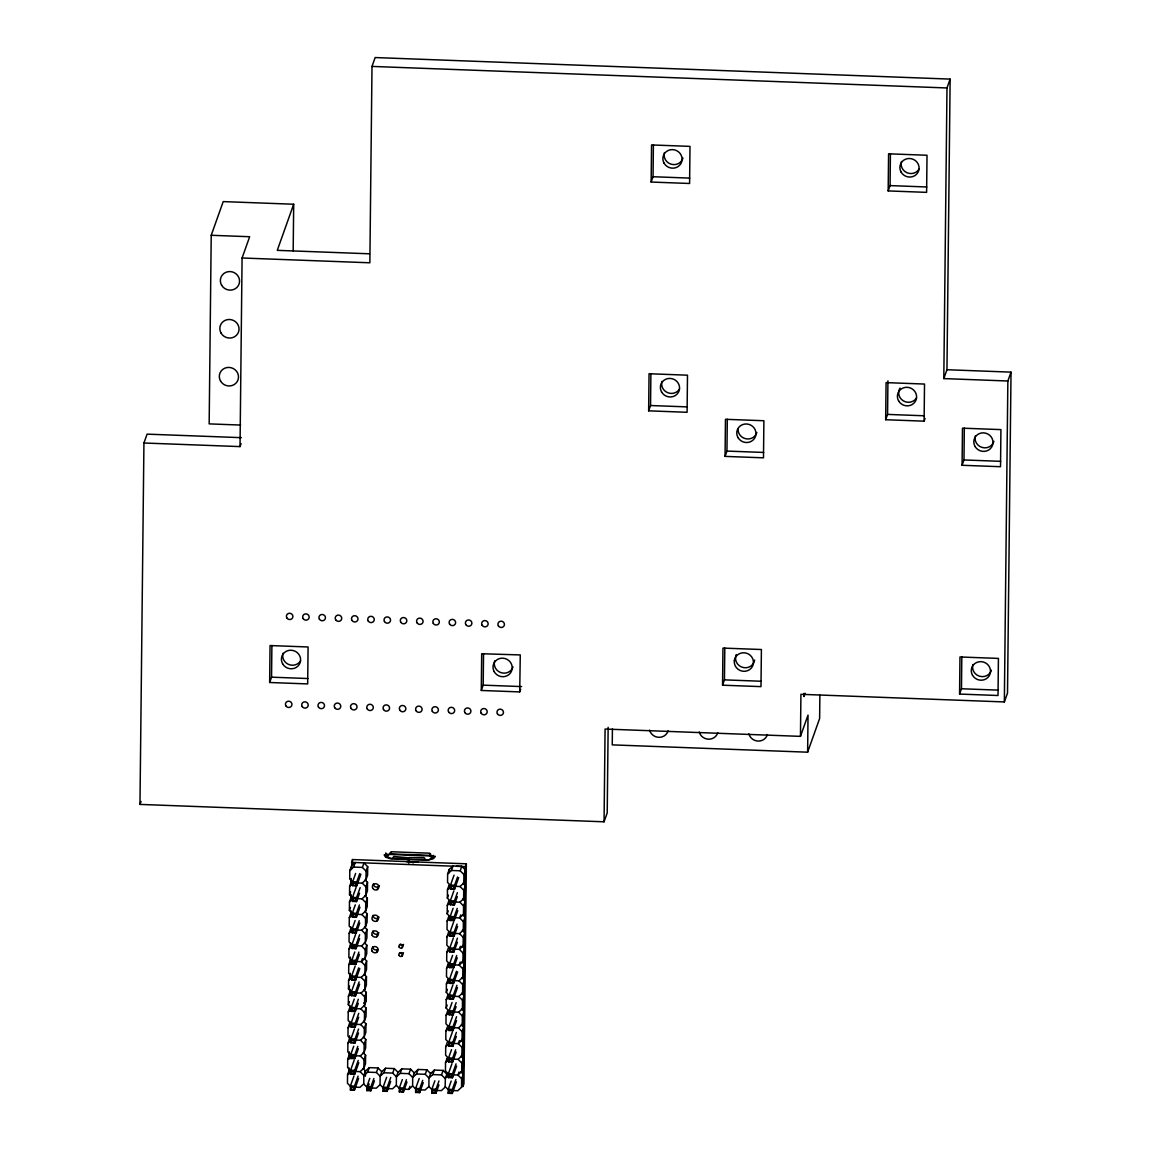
<?xml version="1.0" encoding="UTF-8"?>
<svg xmlns="http://www.w3.org/2000/svg" width="1151" height="1151" viewBox="0 0 1151 1151"><rect width="100%" height="100%" fill="white"/><g stroke="black" fill="none" stroke-linecap="round" stroke-linejoin="round"><path stroke-width="1.5" d="M608.145 727.317L607.21 812.937L604.059 821.8L139.976 804.405L143.933 443.006L147.098 434.143L241.408 437.668M293.174 250.932L293.692 204.231L223.222 201.598L211.223 235.279L209.165 423.885L240.617 425.064M143.933 443.006L240.027 446.602L242.084 257.997L249.666 236.732L211.223 235.279M269.651 682.5L270.053 645.553L308.08 646.977L307.677 683.924L269.651 682.5L271.55 677.176L271.895 645.51M349.156 1070.286L347.559 1074.789L347.458 1083.264L349.933 1085.767M349.329 1054.589L347.717 1059.093L347.631 1067.553L351.343 1071.308L347.559 1074.789M349.501 1038.878L347.89 1043.381L347.803 1051.841L351.515 1055.611L347.717 1059.093M349.674 1023.167L348.062 1027.67L347.976 1036.13L351.688 1039.9L347.89 1043.381M349.846 1007.456L348.235 1011.959L348.149 1020.433L351.861 1024.189L348.062 1027.67M348.235 1011.959L352.033 1008.492L348.321 1004.722L348.408 996.262L350.019 991.759M348.408 996.262L352.206 992.781L348.494 989.011L348.58 980.551L350.192 976.048M350.364 960.337L348.753 964.84L348.667 973.314L352.379 977.07M350.566 944.597L348.954 949.1L348.868 957.56L352.58 961.33M350.738 928.886L349.127 933.389L349.041 941.849L352.753 945.618L348.954 949.1M350.897 913.175L349.3 917.678L349.213 926.152L352.925 929.907L349.127 933.389M349.3 917.678L353.098 914.196L349.386 910.441L349.472 901.981L351.069 897.478M349.472 901.981L353.256 898.499L349.544 894.73L349.645 886.27L351.242 881.767M349.818 870.559L353.602 867.077L355.213 862.574L351.415 866.056L349.818 870.559L349.717 879.033L353.429 882.788M349.113 1073.682L349.199 1067.97M349.3 1059.035L349.372 1051.885M349.516 1039.367L349.559 1035.799M349.674 1025.066L349.717 1021.498M349.803 1010.851L349.89 1005.398M350.005 994.68L350.062 989.313M350.149 979.429L350.235 973.228M350.336 964.293L350.408 957.128M350.537 946.41L350.566 942.827M350.71 930.325L350.753 926.742M350.882 914.225L350.926 910.657M351.041 899.924L351.098 894.557M351.213 885.148L351.271 878.472M351.372 869.537L352.465 859.552L466.356 863.811L463.954 1083.71L462.947 1086.544L465.349 866.645L466.356 863.811M352.422 863.121L352.465 859.552M358.623 1078.444L354.479 1090.069L350.379 1089.911L350.422 1085.954L353.961 1075.998M358.536 1032.994L354.997 1042.95L350.897 1042.792L350.94 1038.835L354.479 1028.879M358.709 1017.283L355.17 1027.239L351.069 1027.08L351.113 1023.124L354.652 1013.168M358.292 1003.24L355.342 1011.528L351.242 1011.369L351.285 1007.413L354.235 999.126M359.644 984.206L355.515 995.816L351.415 995.673L351.458 991.716L354.997 981.76M359.817 968.495L355.688 980.12L351.587 979.961L351.63 976.005L355.17 966.049M359.601 938.712L356.062 948.654L351.961 948.51L352.005 944.554L355.544 934.598M359.774 923.001L356.234 932.957L352.134 932.799L352.177 928.843L355.127 920.541M359.946 907.29L356.393 917.246L352.307 917.088L352.35 913.131L355.299 904.844M359.529 893.248L356.565 901.535L352.465 901.391L352.508 897.435L356.062 887.479M360.882 874.213L356.738 885.838L352.638 885.68L352.681 881.724L355.645 873.422M350.379 1089.911L351.285 1089.306L350.422 1085.954L354.522 1086.112L358.062 1076.156M358.234 1060.445L354.695 1070.401L350.595 1070.243L350.551 1074.2L351.458 1073.61L350.595 1070.243L354.134 1060.287M357.817 1046.403L354.868 1054.69L350.767 1054.532L350.724 1058.503L351.63 1057.898L350.767 1054.532L353.717 1046.245M350.897 1042.792L351.832 1040.216L350.94 1038.835L355.04 1038.979L358.58 1029.037M351.069 1027.08L352.005 1024.505L351.113 1023.124L355.213 1023.282L358.752 1013.326M351.242 1011.369L352.177 1008.794L351.285 1007.413L355.386 1007.571L358.335 999.269M351.415 995.673L352.35 993.097L351.458 991.716L355.558 991.86L359.098 981.904M351.587 979.961L352.508 977.386L351.63 976.005L355.731 976.163L358.68 967.862M358.882 952.107L355.932 960.409L351.832 960.251L351.789 964.221L352.724 961.632L351.832 960.251L354.781 951.963M351.961 948.51L352.882 945.935L352.005 944.554L356.105 944.698L359.644 934.741M352.134 932.799L353.04 932.195L352.177 928.843L356.278 929.001L359.227 920.699M352.307 917.088L353.228 914.513L352.35 913.131L356.45 913.29L359.4 904.988M352.465 901.391L353.386 900.787L352.508 897.435L356.609 897.579L360.162 887.622M352.638 885.68L353.573 883.105L352.681 881.724L356.781 881.882L359.745 873.58M353.343 1089.393L354.522 1086.112L354.479 1090.069L351.285 1089.306M358.781 1062.747L354.652 1074.358L353.515 1073.682L353.53 1071.696L354.695 1070.401L354.652 1074.358L350.551 1074.2L351.731 1070.89M358.364 1048.69L354.825 1058.647L353.688 1057.97L354.868 1054.69L354.825 1058.647L350.724 1058.503L351.904 1055.179M353.861 1042.274L355.04 1038.979L354.997 1042.95L351.803 1042.187M354.033 1026.563L355.213 1023.282L355.17 1027.239L351.976 1026.476M354.206 1010.851L355.386 1007.571L355.342 1011.528L352.148 1010.779M354.379 995.14L355.558 991.86L355.515 995.816L352.321 995.068M354.537 979.443L355.731 976.163L355.688 980.12L352.494 979.357M359.429 954.409L355.889 964.365L354.738 963.689L355.932 960.409L355.889 964.365L351.789 964.221L352.969 960.898M354.911 947.978L356.105 944.698L356.062 948.654L352.868 947.906M355.084 932.281L356.278 929.001L356.234 932.957L353.04 932.195M355.256 916.57L356.45 913.29L356.393 917.246L353.213 916.498M355.429 900.859L356.609 897.579L356.565 901.535L353.386 900.787M355.601 885.162L356.781 881.882L356.738 885.838L353.558 885.076M946.956 369.73L1011.024 372.133L1007.859 380.995L943.806 378.593L946.956 369.73L950.136 79.102L375.154 57.55L372.003 66.413L369.859 262.788L242.084 257.997M354.853 1071.437L360.105 1071.639L363.903 1068.157L363.989 1059.697L365.601 1055.194L363.126 1052.69M355.026 1055.74L360.277 1055.927L364.076 1052.46L364.162 1043.986L365.773 1039.482L363.299 1036.979M355.199 1040.029L360.45 1040.231L364.248 1036.749L364.335 1028.289L365.946 1023.786L363.471 1021.268M355.371 1024.318L360.623 1024.519L364.421 1021.038L364.507 1012.578L366.119 1008.075L363.644 1005.557M355.544 1008.621L360.795 1008.808L364.594 1005.327L364.68 996.867L366.291 992.363L363.817 989.86M355.717 992.91L360.968 993.112L364.766 989.63L364.853 981.156L366.464 976.652L363.989 974.149M355.875 977.199L361.141 977.4L364.939 973.919L365.025 965.459L366.637 960.956L364.148 958.438M356.047 961.502L361.342 961.646L365.14 958.164L365.227 949.704L366.838 945.201L364.363 942.698M356.249 945.748L361.515 945.949L365.313 942.468L365.399 933.993L366.996 929.49L364.522 926.987M356.422 930.037L361.687 930.238L365.486 926.756L365.572 918.297L367.169 913.793L364.694 911.275M356.594 914.34L361.86 914.527L365.644 911.045L365.745 902.585L367.342 898.082L364.867 895.579M356.767 898.629L362.033 898.83L365.817 895.349L365.917 886.874L367.514 882.371L365.04 879.868M356.939 882.918L362.205 883.119L365.989 879.637L366.09 871.178L367.687 866.674L363.975 862.905L362.378 867.408L366.09 871.178M365.428 1076.199L365.428 1070.905L362.953 1068.387M365.601 1055.194L365.5 1063.653L363.903 1068.157M365.773 1039.482L365.673 1047.942L364.076 1052.46M365.946 1023.786L365.845 1032.246L364.248 1036.749M366.119 1008.075L366.018 1016.534L364.421 1021.038M364.594 1005.327L366.191 1000.823L366.291 992.363M366.464 976.652L366.363 985.127L364.766 989.63M366.637 960.956L366.536 969.415L364.939 973.919M366.838 945.201L366.737 953.661L365.14 958.164M366.996 929.49L366.91 937.964L365.313 942.468M367.169 913.793L367.083 922.253L365.486 926.756M367.342 898.082L367.255 906.542L365.644 911.045M367.514 882.371L367.428 890.845L365.817 895.349M367.687 866.674L367.601 875.134L365.989 879.637M373.888 1078.501L370.939 1086.803L366.838 1086.645L366.795 1090.601L367.701 1090.011L366.838 1086.645L369.788 1078.358M374.435 1080.803L370.895 1090.76L369.744 1090.083L370.939 1086.803L370.895 1090.76L366.795 1090.601L369.154 1083.969M383.772 1088.458L380.06 1084.688L380.147 1076.228L381.758 1071.725L385.542 1068.243L394.318 1068.574L398.03 1072.329L396.419 1076.832L396.332 1085.307L400.044 1089.062M390.707 1081.408L387.168 1091.364L383.067 1091.22L383.11 1087.263L386.65 1077.307M383.067 1091.22L383.974 1090.616L383.11 1087.263L387.211 1087.407L390.75 1077.451M408.821 863.149L408.188 858.934L393.858 858.258C390.131 859.279 385.686 856.215 385.671 853.02C388.65 857.38 388.909 853.812 391.124 851.754L429.568 853.193C431.985 853.582 429.352 857.078 432.042 857.035M386.017 1090.688L387.211 1087.407L387.168 1091.364L383.974 1090.616M392.98 858.358L393.671 856.473L408.936 857.812M406.979 1082.026L403.425 1091.982L399.325 1091.824L399.383 1087.868L402.332 1079.566M399.325 1091.824L400.26 1089.249L399.383 1087.868L403.469 1088.026L406.432 1079.724M402.289 1091.306L403.469 1088.026L403.425 1091.982L400.246 1091.22M408.677 859.581L408.778 861.739M416.317 1089.666L412.605 1085.911L412.691 1077.451L414.302 1072.948L418.086 1069.466L426.863 1069.797L430.575 1073.552L428.963 1078.055L428.877 1086.515L432.589 1090.285M423.251 1082.631L419.698 1092.587L415.597 1092.443L415.64 1088.472L419.194 1078.516M415.597 1092.443L416.518 1091.839L415.64 1088.472L419.741 1088.63L422.705 1080.329M418.561 1091.911L419.741 1088.63L419.698 1092.587L416.518 1091.839M408.749 859.308L423.323 859.351C425.41 861.135 425.654 857.653 423.467 857.581L408.878 857.524M424.935 859.653C429.265 863.495 437.438 850.201 431.711 857.653M431.999 857.121L432.33 856.114M438.934 1084.904L435.97 1093.205L431.87 1093.047L431.913 1089.091L434.877 1080.789M431.87 1093.047L432.79 1092.443L431.913 1089.091L436.013 1089.234L438.977 1080.947M434.833 1092.529L436.013 1089.234L435.97 1093.205L432.79 1092.443M447.106 1061.351L447.149 1057.97L445.538 1062.474L445.451 1070.934L449.163 1074.703L445.365 1078.185L445.149 1087.134L441.351 1090.616L436.1 1090.414M447.322 1042.259L445.71 1046.763L445.624 1055.222L449.336 1058.992L445.538 1062.474M447.494 1026.548L445.883 1031.066L445.797 1039.526L449.509 1043.281L445.71 1046.763M447.667 1010.851L446.056 1015.355L445.969 1023.815L449.681 1027.584L445.883 1031.066M446.056 1015.355L449.854 1011.873L446.142 1008.103L446.228 999.643L447.84 995.14M446.228 999.643L450.027 996.162L446.315 992.407L446.401 983.932L448.012 979.429L447.969 982.825M448.142 967.113L448.185 963.732L446.574 968.236L446.487 976.695L450.199 980.451M448.386 947.978L446.775 952.481L446.689 960.941L450.401 964.711L446.574 968.236M448.545 932.267L446.948 936.77L446.861 945.244L450.573 949L446.775 952.481M448.717 916.57L447.12 921.073L447.034 929.533L450.746 933.303L446.948 936.77M447.12 921.073L450.904 917.592L447.192 913.822L447.293 905.362L448.89 900.859M447.293 905.362L451.077 901.88L447.365 898.125L447.466 889.651L449.063 885.148L449.034 888.543M454.76 886.313L460.026 886.5L463.81 883.018L465.421 878.515L465.508 870.055L461.796 866.3L453.034 865.969L449.235 869.451L447.638 873.954L447.538 882.414L451.25 886.169M449.207 872.832L449.235 869.451M456.429 1081.839L452.3 1093.45L448.199 1093.292L448.243 1089.335L451.192 1081.048M456.357 1036.375L452.818 1046.331L448.717 1046.173L448.761 1042.216L452.3 1032.26M456.53 1020.664L452.99 1030.62L448.89 1030.476L448.933 1026.505L452.472 1016.563M456.113 1006.621L453.163 1014.923L449.063 1014.765L449.106 1010.808L452.055 1002.507M457.465 987.601L453.336 999.212L449.235 999.054L449.278 995.097L452.818 985.141M457.638 971.89L453.508 983.501L449.408 983.342L449.451 979.386L452.99 969.43M457.422 942.093L453.882 952.05L449.782 951.891L449.825 947.935L453.365 937.979M457.594 926.382L454.041 936.338L449.955 936.18L449.998 932.224L453.537 922.268M457.767 910.686L454.213 920.627L450.113 920.483L450.156 916.527L453.12 908.225M457.35 896.629L454.386 904.931L450.286 904.772L450.329 900.816L453.882 890.86M458.702 877.609L454.559 889.219L450.458 889.061L450.501 885.105L454.055 875.148M448.199 1093.292L449.135 1090.716L448.243 1089.335L452.343 1089.493L455.882 1079.537M456.055 1063.826L452.516 1073.782L448.415 1073.638L448.372 1077.595L449.278 1076.991L448.415 1073.638L451.955 1063.682M455.638 1049.784L452.688 1058.086L448.588 1057.927L448.545 1061.884L449.451 1061.28L448.588 1057.927L451.537 1049.626M448.717 1046.173L449.653 1043.597L448.761 1042.216L452.861 1042.374L456.4 1032.418M448.89 1030.476L449.796 1029.872L448.933 1026.505L453.034 1026.663L456.573 1016.707M449.063 1014.765L449.969 1014.16L449.106 1010.808L453.206 1010.952L456.156 1002.665M449.235 999.054L450.156 996.478L449.278 995.097L453.379 995.255L456.918 985.299M449.408 983.342L450.329 980.767L449.451 979.386L453.552 979.544L456.501 971.243M456.702 955.503L453.753 963.79L449.653 963.646L449.609 967.603L450.53 965.027L449.653 963.646L452.602 955.344M449.782 951.891L450.703 949.316L449.825 947.935L453.926 948.093L457.465 938.137M449.955 936.18L450.861 935.59L449.998 932.224L454.098 932.382L457.048 924.08M450.113 920.483L451.034 919.879L450.156 916.527L454.257 916.671L457.22 908.384M450.286 904.772L451.221 902.197L450.329 900.816L454.429 900.974L457.393 892.672M450.458 889.061L451.379 888.471L450.501 885.105L454.602 885.263L457.566 876.961M451.163 1092.774L452.343 1089.493L452.3 1093.45L449.106 1092.702M456.602 1066.128L452.472 1077.739L451.336 1077.063L452.516 1073.782L452.472 1077.739L448.372 1077.595L449.552 1074.271M456.184 1052.086L452.645 1062.042L451.509 1061.366L452.688 1058.086L452.645 1062.042L448.545 1061.884L449.724 1058.56M451.681 1045.655L452.861 1042.374L452.818 1046.331L449.624 1045.583M451.854 1029.944L453.034 1026.663L452.99 1030.62L449.796 1029.872M452.026 1014.232L453.206 1010.952L453.163 1014.923L449.969 1014.16M452.185 998.536L453.379 995.255L453.336 999.212L450.142 998.449M452.357 982.825L453.552 979.544L453.508 983.501L450.314 982.753M457.249 957.805L453.71 967.761L452.559 967.085L452.588 965.099L453.753 963.79L453.71 967.761L449.609 967.603L450.789 964.279M452.731 951.373L453.926 948.093L453.882 952.05L450.688 951.287M452.904 935.662L454.098 932.382L454.041 936.338L450.861 935.59M453.077 919.951L454.257 916.671L454.213 920.627L451.034 919.879M453.249 904.254L454.429 900.974L454.386 904.931L451.206 904.168M453.422 888.543L454.602 885.263L454.559 889.219L451.379 888.471M452.501 1090.529L457.753 1090.731L461.551 1087.249L461.637 1078.789L463.249 1074.286L460.774 1071.782M452.674 1074.833L457.925 1075.034L461.724 1071.552L461.81 1063.078L463.421 1058.575L460.947 1056.071M452.847 1059.121L458.098 1059.323L461.896 1055.841L461.983 1047.381L463.594 1042.878L461.119 1040.36M453.019 1043.41L458.271 1043.612L462.069 1040.13L462.155 1031.67L463.767 1027.167L461.292 1024.663M453.192 1027.714L458.443 1027.901L462.242 1024.419L462.328 1015.959L463.939 1011.456L461.465 1008.952M453.365 1012.002L458.616 1012.204L462.414 1008.722L462.501 1000.262L464.112 995.744L461.637 993.241M453.523 996.291L458.789 996.493L462.587 993.011L462.673 984.551L464.285 980.048L461.796 977.53M453.695 980.594L458.961 980.781L462.76 977.3L462.846 968.84L464.443 964.337L461.968 961.833M453.868 964.883L459.163 965.042L462.961 961.56L463.047 953.1L464.644 948.597L462.17 946.079M454.07 949.129L459.335 949.33L463.134 945.849L463.22 937.389L464.817 932.885L462.342 930.368M454.242 933.432L459.508 933.619L463.292 930.137L463.393 921.678L464.99 917.174L462.515 914.671M454.415 917.721L459.681 917.923L463.465 914.441L463.565 905.966L465.162 901.463L462.688 898.96M454.587 902.01L459.853 902.211L463.637 898.73L463.738 890.27L465.335 885.766L462.86 883.249M463.81 883.018L463.911 874.559L465.508 870.055M463.249 1074.286L463.148 1082.746L461.551 1087.249M463.421 1058.575L463.321 1067.049L461.724 1071.552M463.594 1042.878L463.493 1051.338L461.896 1055.841M463.767 1027.167L463.666 1035.627L462.069 1040.13M463.939 1011.456L463.839 1019.915L462.242 1024.419M464.112 995.744L464.011 1004.219L462.414 1008.722M464.285 980.048L464.184 988.508L462.587 993.011M464.443 964.337L464.357 972.796L462.76 977.3M464.644 948.597L464.558 957.057L462.961 961.56M464.817 932.885L464.731 941.345L463.134 945.849M464.99 917.174L464.903 925.634L463.292 930.137M465.162 901.463L465.076 909.937L463.465 914.441M465.335 885.766L465.249 894.226L463.637 898.73M481.291 690.471L481.694 653.739L520.266 654.933L519.72 691.909L481.291 690.471L483.19 685.147L483.535 653.667M604.059 821.8L605.081 729.043L800.463 736.367L808.031 715.088L807.628 752.193L612.246 744.87L612.418 728.971M648.646 410.835L649.049 373.744L687.492 375.183L687.089 412.288L648.646 410.835L650.545 405.526L650.89 373.715M651.149 182.045L651.552 144.94L689.996 146.378L689.593 183.484L651.149 182.045L653.049 176.722L653.394 144.925M722.555 685.19L722.957 648.085L761.401 649.524L760.984 686.629L722.555 685.19L724.439 679.867L724.799 648.071M725.058 456.386L725.461 419.295L763.89 420.734L763.487 457.825L725.058 456.386L726.943 451.077L727.303 419.266M800.463 736.367L800.923 694.312L1004.348 701.937L1007.513 693.075L1011.024 372.133M803.988 693.391L803.959 696.585L805.125 693.29M819.872 695.233L819.627 718.497L807.628 752.193M885.666 419.727L886.083 382.621L924.512 384.06L924.109 421.165L885.666 419.727L887.565 414.403L887.939 380.837M888.169 190.922L888.586 153.817L927.015 155.256L926.613 192.361L888.169 190.922L890.068 185.599L890.414 153.802M943.806 378.593L946.985 87.965L950.136 79.102M959.574 694.067L959.977 656.976L998.421 658.415L998.018 695.506L959.574 694.067L961.473 688.758L961.819 656.948M962.078 465.277L962.481 428.172L1000.924 429.611L1000.521 466.716L962.078 465.277L963.977 459.954L964.322 428.158M1004.348 701.937L1007.859 380.995M430.589 856.531L429.999 854.359M293.692 204.231L277.276 250.343L369.471 253.796M240.027 446.602L241.077 443.653M139.976 804.405L141.041 801.456M349.544 894.73L350.623 891.737M349.386 910.441L350.451 907.434M385.887 855.394L385.441 856.632A3.539 0.978 0.6 0 0 386.232 857.366L389.714 858.574A3.539 0.978 0.6 0 0 392.103 858.963L425.366 860.2A3.539 0.978 0.6 0 0 427.956 860.013L432.215 859.078A3.539 0.978 0.6 0 0 433.481 858.43L433.956 857.107A3.539 0.978 0.6 0 0 433.927 856.848M387.124 855.51L387.499 854.445M387.355 855.984L387.729 854.92M377.197 889.637L378.204 886.802M348.494 989.011L349.559 986.019M362.407 958.654L361.313 961.689L365.025 965.459M376.852 921.059L377.859 918.21M348.321 1004.722L349.386 1001.715M376.679 936.756L377.686 933.921M406.476 861.653L418.317 862.099M376.506 952.467L377.514 949.633A3.266 3.122 19.6 0 1 372.665 946.726M401.857 947.906L402.864 945.072M401.757 956.251L402.764 953.416M365.428 1070.905L363.874 1075.624L367.673 1072.142L369.27 1067.639L378.046 1067.955L381.758 1071.725M385.542 1068.243L383.945 1072.746L380.147 1076.228L376.435 1072.473L378.046 1067.955M447.638 873.954L451.422 870.473L453.034 865.969M519.72 691.909L520.669 689.248M447.365 898.125L448.444 895.118M463.911 874.559L460.199 870.803L461.796 866.3M447.192 913.822L448.271 910.829M414.302 1072.948L410.59 1069.178L401.814 1068.847L400.217 1073.351L396.419 1076.832L392.707 1073.077L394.318 1068.574M460.745 914.916L459.681 917.923L463.393 921.678M418.086 1069.466L416.489 1073.969L412.691 1077.451L408.979 1073.682L410.59 1069.178M403.555 1089.191L408.806 1089.393L409.885 1086.386M460.4 946.323L459.335 949.33L463.047 953.1M446.315 992.407L447.379 989.4M460.199 962.078L459.134 965.085L462.846 968.84M446.142 1008.103L447.207 1005.111M446.847 1074.156L443.135 1070.401L434.359 1070.07L432.762 1074.574L428.963 1078.055L425.251 1074.3L426.863 1069.797M446.976 1073.682L445.236 1078.66L441.524 1074.905L443.135 1070.401M459.35 1040.605L458.271 1043.612L461.983 1047.381M459.004 1072.027L457.925 1075.034L461.637 1078.789M924.109 421.165L925.059 418.504M349.645 886.27L352.177 883.954M348.753 964.84L352.551 961.358M348.58 980.551L351.113 978.235M447.466 889.651L449.998 887.335M363.673 1003.154L366.191 1000.823M446.401 983.932L448.933 981.616M365.486 1071.121L369.27 1067.639M363.73 1083.868L359.932 1087.35L354.681 1087.148M380.06 1084.688L376.262 1088.17L371.01 1087.968M398.03 1072.329L401.814 1068.847M396.332 1085.307L392.534 1088.788L387.283 1088.587M408.806 1089.393L412.605 1085.911M430.575 1073.552L434.359 1070.07M428.877 1086.515L425.079 1089.997L419.827 1089.81M433.927 857.193L435.351 856.315L433.553 858.258L431.625 858.186M412.346 862.588L413.626 862.732M390.894 852.891L389.786 854.474A3.539 0.978 0.6 0 0 387.196 854.661M372.003 66.413L946.985 87.965M653.049 176.722L689.737 178.103M890.068 185.599L926.756 186.98M650.545 405.526L687.233 406.893M887.565 414.403L924.253 415.784M726.943 451.077L763.631 452.444M963.977 459.954L1000.665 461.335M724.439 679.867L761.142 681.248M961.473 688.758L998.162 690.125M271.55 677.176L307.849 678.529M483.19 685.147L521.619 686.586M389.642 853.869L430.632 855.409M389.613 854.416L430.603 855.956M387.427 856.531L385.499 856.459L384.103 854.934L385.081 854.733M405.296 857.955L408.835 858.099M351.443 862.387L452.89 866.185M456.458 866.315L465.349 866.645M451.422 870.473L460.199 870.803M353.602 867.077L362.378 867.408M451.393 886.486L453.451 886.558M353.573 883.105L355.63 883.177M451.221 902.197L453.278 902.269M353.4 898.802L355.458 898.888M451.048 917.908L453.106 917.98M353.228 914.513L355.285 914.599M450.875 933.605L452.933 933.691M353.055 930.224L355.112 930.296M450.703 949.316L452.76 949.388M352.882 945.935L354.94 946.007M450.53 965.027L452.588 965.099M352.724 961.632L354.767 961.718M450.516 966.998L452.559 967.085M352.695 963.617L354.738 963.689M450.329 980.767L452.386 980.853M352.508 977.386L354.566 977.458M450.156 996.478L452.214 996.55M352.35 993.097L354.393 993.169M449.998 1012.189L452.041 1012.261M352.177 1008.794L354.22 1008.88M449.825 1027.886L451.868 1027.972M352.005 1024.505L354.048 1024.577M449.653 1043.597L451.696 1043.669M351.832 1040.216L353.875 1040.288M449.48 1059.308L451.523 1059.38M351.659 1055.913L353.702 1055.999M449.451 1061.28L451.509 1061.366M351.63 1057.898L353.688 1057.97M449.307 1075.005L451.35 1075.092M367.673 1072.142L376.435 1072.473M383.945 1072.746L392.707 1073.077M400.217 1073.351L408.979 1073.682M416.489 1073.969L425.251 1074.3M432.762 1074.574L441.524 1074.905M351.487 1071.624L353.53 1071.696M449.278 1076.991L451.336 1077.063M351.458 1073.61L353.515 1073.682M449.135 1090.716L451.178 1090.788M351.314 1087.335L353.357 1087.407M367.716 1088.026L369.773 1088.098M383.988 1088.645L386.045 1088.717M400.26 1089.249L402.318 1089.321M416.533 1089.853L418.59 1089.939M432.805 1090.472L434.862 1090.544M367.701 1090.011L369.744 1090.083M460.026 886.5L463.738 890.27M459.853 902.211L463.565 905.966M459.508 933.619L463.22 937.389M458.961 980.781L462.673 984.551M362.205 883.119L365.917 886.874M458.789 996.493L462.501 1000.262M362.033 898.83L365.745 902.585M458.616 1012.204L462.328 1015.959M361.86 914.527L365.572 918.297M458.443 1027.901L462.155 1031.67M361.687 930.238L365.399 933.993M361.515 945.949L365.227 949.704M458.098 1059.323L461.81 1063.078M361.141 977.4L364.853 981.156M360.968 993.112L364.68 996.867M445.279 1086.645L447.753 1089.148M360.795 1008.808L364.507 1012.578M360.623 1024.519L364.335 1028.289M360.45 1040.231L364.162 1043.986M360.277 1055.927L363.989 1059.697M360.105 1071.639L363.817 1075.408L363.788 1084.084L367.5 1087.839M767.444 734.525A9.654 9.237 19.6 0 1 748.869 733.834M682.989 158.09A9.654 9.237 19.6 0 1 671.148 164.219A9.654 9.237 19.6 0 1 664.472 152.594M679.493 389.096A9.654 9.237 19.6 0 1 661.969 381.398M916.527 397.973A9.654 9.237 19.6 0 1 903.362 400.879A9.654 9.237 19.6 0 1 899.981 388.074M756.883 432.445A9.654 9.237 19.6 0 1 738.021 429.337M754.639 660.07A9.654 9.237 19.6 0 1 746.28 667.738L743.762 667.638A9.654 9.237 19.6 0 1 735.59 659.336L735.618 656.919A9.654 9.237 19.6 0 1 736.295 654.602M993.917 441.322A9.654 9.237 19.6 0 1 982.076 447.437A9.654 9.237 19.6 0 1 975.401 435.826M991.371 670.256A9.654 9.237 19.6 0 1 979.443 676.198A9.654 9.237 19.6 0 1 972.94 664.501M919.03 169.183A9.654 9.237 19.6 0 1 901.492 161.485M717.792 732.669A9.654 9.237 19.6 0 1 699.232 731.964M403.497 952.755A1.957 1.885 19.6 0 1 400.102 952.625M403.584 944.41A1.957 1.885 19.6 0 1 400.203 944.28M378.895 932.814A3.266 3.122 19.6 0 1 372.838 931.015M379.067 917.117A3.266 3.122 19.6 0 1 373.01 915.318M379.413 885.695A3.266 3.122 19.6 0 1 373.356 883.896M513.029 666.947A9.654 9.237 19.6 0 1 500.973 672.659A9.654 9.237 19.6 0 1 494.7 660.847M668.141 730.799A9.654 9.237 19.6 0 1 649.581 730.108M300.54 660.904A9.654 9.237 19.6 0 1 283.017 653.207M430.776 855.999A3.539 0.978 0.6 0 1 433.179 856.387M734.352 660.458L734.324 662.89A9.654 9.237 19.6 0 0 742.51 671.191L745.014 671.278A9.654 9.237 19.6 0 0 753.373 663.609L753.401 661.192A9.654 9.237 19.6 0 0 745.229 652.89L742.726 652.79A9.654 9.237 19.6 0 0 734.352 660.458M664.098 163.212A9.654 9.237 19.6 0 0 680.745 163.845A9.654 9.237 19.6 0 0 672.572 149.616A9.654 9.237 19.6 0 0 664.098 163.212M661.595 392.016A9.654 9.237 19.6 0 0 678.241 392.635A9.654 9.237 19.6 0 0 670.069 378.42A9.654 9.237 19.6 0 0 661.595 392.016M898.614 400.893A9.654 9.237 19.6 0 0 915.261 401.526A9.654 9.237 19.6 0 0 907.089 387.297A9.654 9.237 19.6 0 0 898.614 400.893M737.992 437.567A9.654 9.237 19.6 0 0 754.639 438.186A9.654 9.237 19.6 0 0 746.467 423.971A9.654 9.237 19.6 0 0 737.992 437.567M221.582 285.16A9.654 9.237 19.6 0 0 238.228 285.793A9.654 9.237 19.6 0 0 230.056 271.564A9.654 9.237 19.6 0 0 221.582 285.16M221.064 333.085A9.654 9.237 19.6 0 0 237.71 333.718A9.654 9.237 19.6 0 0 229.538 319.489A9.654 9.237 19.6 0 0 221.064 333.085M220.532 381.01A9.654 9.237 19.6 0 0 237.178 381.628A9.654 9.237 19.6 0 0 229.006 367.414A9.654 9.237 19.6 0 0 220.532 381.01M975.026 446.444A9.654 9.237 19.6 0 0 991.658 447.077A9.654 9.237 19.6 0 0 983.501 432.848A9.654 9.237 19.6 0 0 975.026 446.444M972.451 675.133A9.654 9.237 19.6 0 0 989.097 675.982A9.654 9.237 19.6 0 0 981.127 661.652A9.654 9.237 19.6 0 0 972.451 675.133M901.118 172.103A9.654 9.237 19.6 0 0 917.764 172.722A9.654 9.237 19.6 0 0 909.592 158.493A9.654 9.237 19.6 0 0 901.118 172.103M372.42 919.735A3.266 3.122 19.6 0 0 378.06 919.951A3.266 3.122 19.6 0 0 375.284 915.131A3.266 3.122 19.6 0 0 372.42 919.735M372.248 935.446A3.266 3.122 19.6 0 0 377.888 935.662A3.266 3.122 19.6 0 0 375.125 930.842A3.266 3.122 19.6 0 0 372.248 935.446M372.075 951.158A3.266 3.122 19.6 0 0 377.715 951.359A3.266 3.122 19.6 0 0 374.953 946.539A3.266 3.122 19.6 0 0 372.075 951.158M372.766 888.327A3.266 3.122 19.6 0 0 378.406 888.529A3.266 3.122 19.6 0 0 375.629 883.723A3.266 3.122 19.6 0 0 372.766 888.327M399.095 955.459A1.957 1.885 19.6 0 0 402.476 955.589A1.957 1.885 19.6 0 0 400.821 952.697A1.957 1.885 19.6 0 0 399.095 955.459M399.196 947.129A1.957 1.885 19.6 0 0 402.577 947.244A1.957 1.885 19.6 0 0 400.908 944.352A1.957 1.885 19.6 0 0 399.196 947.129M285.894 705.851A3.266 3.122 19.6 0 0 291.534 705.966A3.266 3.122 19.6 0 0 288.685 701.189A3.266 3.122 19.6 0 0 285.894 705.851M464.875 712.57A3.266 3.122 19.6 0 0 470.5 712.699A3.266 3.122 19.6 0 0 467.651 707.923A3.266 3.122 19.6 0 0 464.875 712.57M448.602 711.965A3.266 3.122 19.6 0 0 454.242 712.081A3.266 3.122 19.6 0 0 451.379 707.304A3.266 3.122 19.6 0 0 448.602 711.965M481.147 713.188A3.266 3.122 19.6 0 0 486.772 713.303A3.266 3.122 19.6 0 0 483.924 708.527A3.266 3.122 19.6 0 0 481.147 713.188M497.419 713.793A3.266 3.122 19.6 0 0 503.045 713.908A3.266 3.122 19.6 0 0 500.196 709.145A3.266 3.122 19.6 0 0 497.419 713.793M319.388 619.137A3.266 3.122 19.6 0 0 325.028 619.252A3.266 3.122 19.6 0 0 322.179 614.476A3.266 3.122 19.6 0 0 319.388 619.137M335.66 619.742A3.266 3.122 19.6 0 0 341.3 619.857A3.266 3.122 19.6 0 0 338.452 615.08A3.266 3.122 19.6 0 0 335.66 619.742M351.933 620.346A3.266 3.122 19.6 0 0 357.573 620.461A3.266 3.122 19.6 0 0 354.724 615.699A3.266 3.122 19.6 0 0 351.933 620.346M302.152 706.484A3.266 3.122 19.6 0 0 307.792 706.599A3.266 3.122 19.6 0 0 304.943 701.822A3.266 3.122 19.6 0 0 302.152 706.484M318.439 707.045A3.266 3.122 19.6 0 0 324.078 707.174A3.266 3.122 19.6 0 0 321.23 702.398A3.266 3.122 19.6 0 0 318.439 707.045M334.696 707.692A3.266 3.122 19.6 0 0 340.336 707.822A3.266 3.122 19.6 0 0 337.488 703.045A3.266 3.122 19.6 0 0 334.696 707.692M350.969 708.311A3.266 3.122 19.6 0 0 356.609 708.426A3.266 3.122 19.6 0 0 353.76 703.649A3.266 3.122 19.6 0 0 350.969 708.311M367.241 708.915A3.266 3.122 19.6 0 0 372.881 709.03A3.266 3.122 19.6 0 0 370.032 704.268A3.266 3.122 19.6 0 0 367.241 708.915M432.33 711.361A3.266 3.122 19.6 0 0 437.97 711.476A3.266 3.122 19.6 0 0 435.107 706.7A3.266 3.122 19.6 0 0 432.33 711.361M416.058 710.742A3.266 3.122 19.6 0 0 421.698 710.858A3.266 3.122 19.6 0 0 418.835 706.095A3.266 3.122 19.6 0 0 416.058 710.742M399.785 710.138A3.266 3.122 19.6 0 0 405.425 710.253A3.266 3.122 19.6 0 0 402.577 705.477A3.266 3.122 19.6 0 0 399.785 710.138M383.513 709.534A3.266 3.122 19.6 0 0 389.153 709.649A3.266 3.122 19.6 0 0 386.304 704.872A3.266 3.122 19.6 0 0 383.513 709.534M303.116 618.519A3.266 3.122 19.6 0 0 308.756 618.634A3.266 3.122 19.6 0 0 305.907 613.871A3.266 3.122 19.6 0 0 303.116 618.519M286.844 617.914A3.266 3.122 19.6 0 0 292.483 618.029A3.266 3.122 19.6 0 0 289.635 613.253A3.266 3.122 19.6 0 0 286.844 617.914M384.477 621.569A3.266 3.122 19.6 0 0 390.117 621.684A3.266 3.122 19.6 0 0 387.254 616.907A3.266 3.122 19.6 0 0 384.477 621.569M368.205 620.965A3.266 3.122 19.6 0 0 373.845 621.08A3.266 3.122 19.6 0 0 370.996 616.303A3.266 3.122 19.6 0 0 368.205 620.965M282.628 663.825A9.654 9.237 19.6 0 0 299.274 664.458A9.654 9.237 19.6 0 0 291.102 650.229A9.654 9.237 19.6 0 0 282.628 663.825M494.081 671.479A9.654 9.237 19.6 0 0 510.699 672.659A9.654 9.237 19.6 0 0 503.03 658.185A9.654 9.237 19.6 0 0 494.081 671.479M449.566 624.015A3.266 3.122 19.6 0 0 455.192 624.13A3.266 3.122 19.6 0 0 452.343 619.353A3.266 3.122 19.6 0 0 449.566 624.015M400.749 622.173A3.266 3.122 19.6 0 0 406.389 622.303A3.266 3.122 19.6 0 0 403.526 617.526A3.266 3.122 19.6 0 0 400.749 622.173M433.294 623.396A3.266 3.122 19.6 0 0 438.919 623.511A3.266 3.122 19.6 0 0 436.071 618.749A3.266 3.122 19.6 0 0 433.294 623.396M498.369 625.842A3.266 3.122 19.6 0 0 504.009 625.957A3.266 3.122 19.6 0 0 501.16 621.18A3.266 3.122 19.6 0 0 498.369 625.842M417.022 622.792A3.266 3.122 19.6 0 0 422.662 622.907A3.266 3.122 19.6 0 0 419.798 618.13A3.266 3.122 19.6 0 0 417.022 622.792M482.096 625.223A3.266 3.122 19.6 0 0 487.736 625.338A3.266 3.122 19.6 0 0 484.888 620.576A3.266 3.122 19.6 0 0 482.096 625.223M465.838 624.619A3.266 3.122 19.6 0 0 471.464 624.734A3.266 3.122 19.6 0 0 468.615 619.957A3.266 3.122 19.6 0 0 465.838 624.619"/></g></svg>
